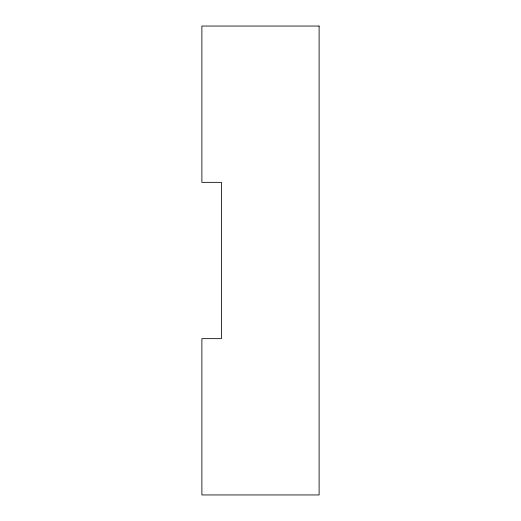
<?xml version="1.0" encoding="UTF-8"?>
<svg xmlns="http://www.w3.org/2000/svg" width="521" height="521" viewBox="0 0 521 521"><rect width="100%" height="100%" fill="white"/><g stroke="black" fill="none" stroke-linecap="round" stroke-linejoin="round"><path stroke-width="0.78" d="M319.113 26.05L201.887 26.05L201.887 182.35L221.425 182.35L221.425 338.65L201.887 338.65L201.887 494.95L319.113 494.95L319.113 26.05"/></g></svg>
